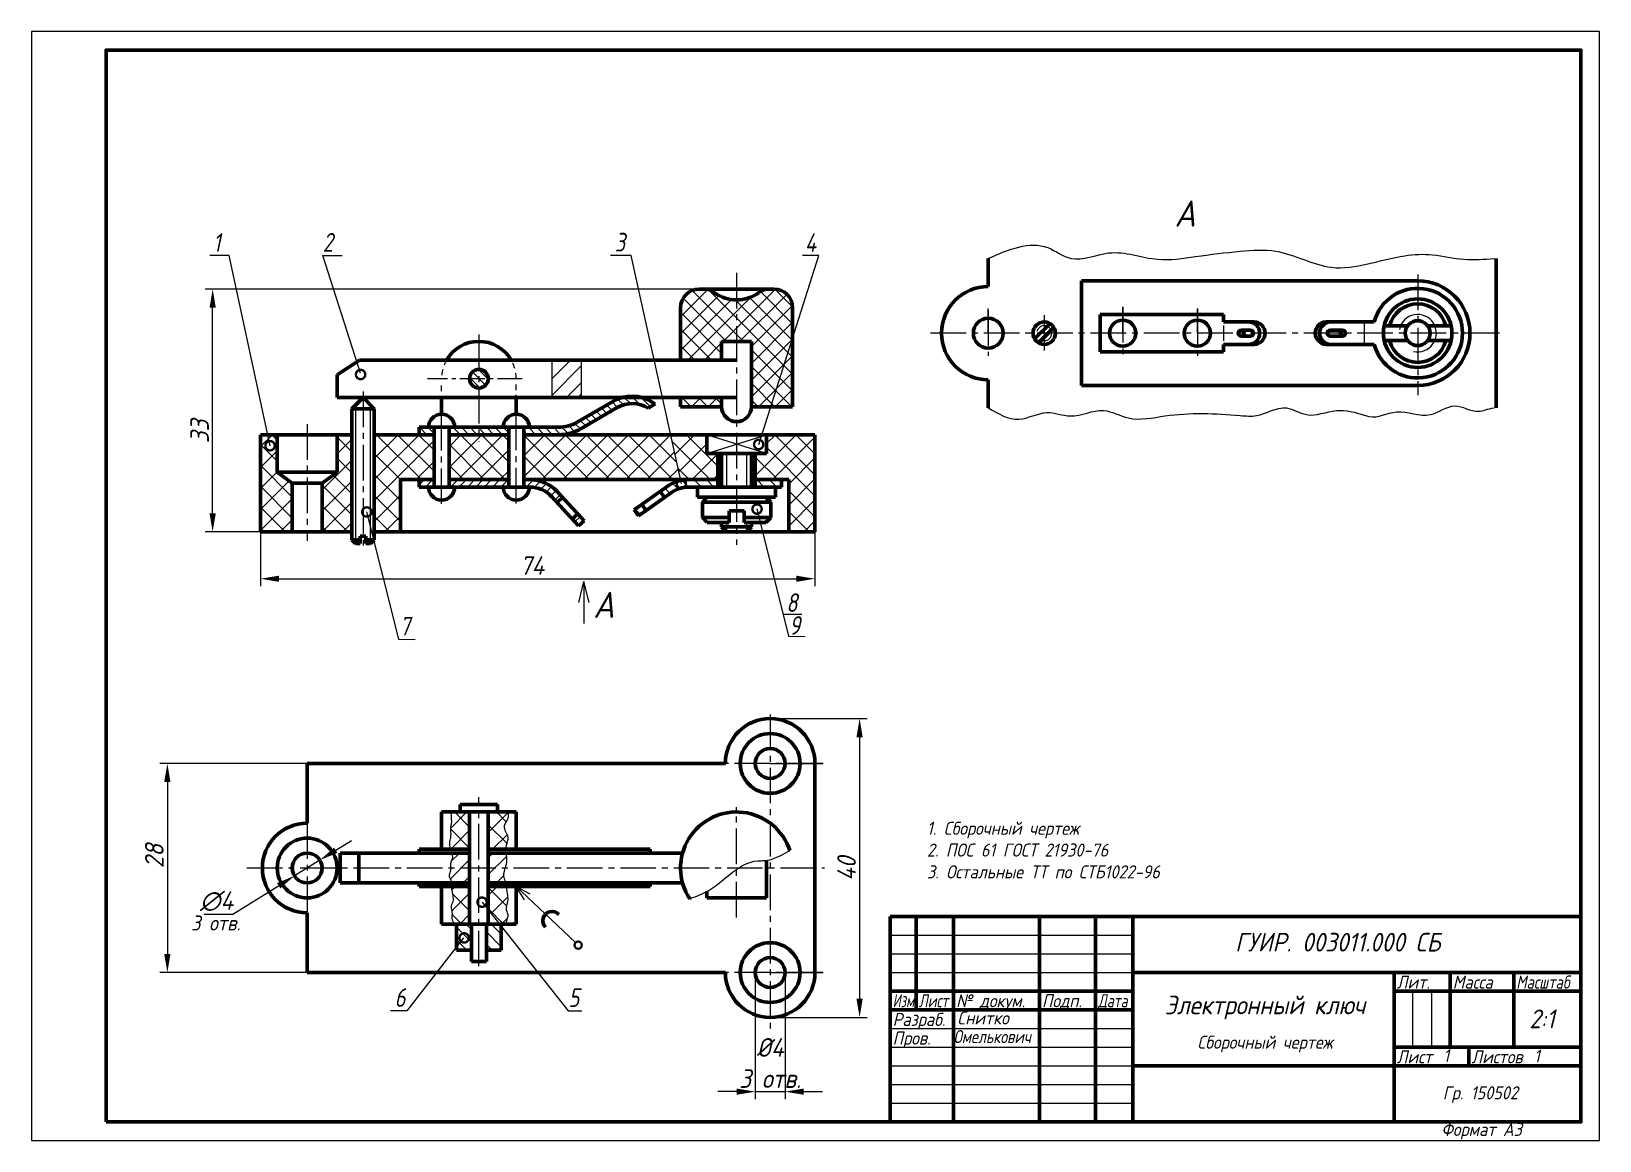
# Model space of a CAD drawing. Header units: millimetres. Extents: x 0 to 420, y 0 to 297.
import ezdxf
from ezdxf import colors
from ezdxf.entities.mleader import LeaderData, LeaderLine
from ezdxf.math import Vec2, Vec3

# ---------------------------------------------------------------- set-up
doc = ezdxf.new("R2010")
doc.units = ezdxf.units.MM
doc.header["$LTSCALE"] = 0.5
doc.linetypes.add('CENTER2', pattern=[28.575, 19.05, -3.175, 3.175, -3.175])
doc.linetypes.add('HIDDEN', pattern=[1.1, 0.6, -0.5])
doc.layers.get('0').update_dxf_attribs({"lineweight": 60})
doc.layers.get('Defpoints').update_dxf_attribs({"color": 5})
doc.layers.add('2-штриховка', color=7, linetype='Continuous', true_color=0x00c7c7)
doc.layers.add('4-текст', color=7, linetype='Continuous', true_color=0x00ad00)
doc.layers.add('3-размеры', color=6, linetype='Continuous')
doc.styles.get("Standard").update_dxf_attribs({"font": 'isocpeui.ttf', "width": 0.9})
doc.dimstyles.new('Standart 2 к1', dxfattribs={"dimtxt": 5, "dimasz": 5, "dimexe": 2, "dimexo": 0, "dimgap": 1, "dimtad": 1, "dimtoh": 1, "dimdec": 0, "dimlfac": 0.5, "dimtxsty": 'Standard', "dimcen": 2.5, "dimadec": 0, "dimazin": 0, "dimtfac": 1, "dimtdec": 0, "dimtmove": 0, "dimatfit": 3, "dimldrblk": 'DOTSMALL', "dimfxl": 1, "dimarcsym": 0})

# ---------------------------------------------------------------- blocks, each defined once
blk = doc.blocks.new('_DotSmall')
at = {"color": 0, "linetype": 'ByBlock', "const_width": 0.5}
blk.add_lwpolyline([(-0.0625, 0, 1), (0.0625, 0, 1)], format="xyb", close=True, dxfattribs=at)
blk = doc.blocks.new('_Open30')
at = {"color": 0, "linetype": 'ByBlock', "lineweight": -2}
for p, q in [((-1, 0.27), (0, 0)), ((0, 0), (-1, -0.27)), ((0, 0), (-1, 0))]:
    blk.add_line(p, q, dxfattribs=at)
blk = doc.blocks.new('*D21')
at = {"layer": '3-размеры', "color": 0, "lineweight": -2, "transparency": 16777216}
for p, q in [((61.36, 163), (61.36, 148.44)), ((209.86, 163), (209.86, 148.44)), ((66.36, 150.44), (204.86, 150.44))]:
    blk.add_line(p, q, dxfattribs=at)
at = {"layer": '3-размеры', "color": 0, "transparency": 16777216}
for points in [[(66.36, 151.27), (66.36, 149.61), (61.36, 150.44)], [(204.86, 151.27), (204.86, 149.61), (209.86, 150.44)]]:
    blk.add_solid(points, dxfattribs=at)
at = {"layer": 'Defpoints', "color": 0, "transparency": 16777216}
for p in [(61.36, 163), (209.86, 163), (209.86, 150.44)]:
    blk.add_point(p, dxfattribs=at)
at = {"layer": '3-размеры', "color": 0, "transparency": 16777216, "insert": (134.08, 153.97), "char_height": 5, "attachment_point": 5}
blk.add_mtext('74', dxfattribs=at)
blk = doc.blocks.new('*D22')
at = {"layer": '3-размеры', "color": 0, "lineweight": -2, "transparency": 16777216}
for p, q in [((178.86, 228), (46.55, 228)), ((48.55, 168), (48.55, 223)), ((61.36, 163), (46.55, 163))]:
    blk.add_line(p, q, dxfattribs=at)
at = {"layer": '3-размеры', "color": 0, "transparency": 16777216}
for points in [[(47.72, 223), (49.39, 223), (48.55, 228)], [(47.72, 168), (49.39, 168), (48.55, 163)]]:
    blk.add_solid(points, dxfattribs=at)
at = {"layer": 'Defpoints', "color": 0, "transparency": 16777216}
for p in [(48.55, 228), (178.86, 228), (61.36, 163)]:
    blk.add_point(p, dxfattribs=at)
at = {"layer": '3-размеры', "color": 0, "transparency": 16777216, "insert": (45.05, 189.87), "char_height": 5, "attachment_point": 5, "rotation": 90}
blk.add_mtext('33', dxfattribs=at)
blk = doc.blocks.new('*D23')
at = {"layer": '3-размеры', "color": 0, "lineweight": -2, "transparency": 16777216}
for p, q in [((73.86, 101), (34.42, 101)), ((36.42, 96), (36.42, 50)), ((73.86, 45), (34.42, 45))]:
    blk.add_line(p, q, dxfattribs=at)
at = {"layer": '3-размеры', "color": 0, "transparency": 16777216}
for points in [[(35.58, 96), (37.25, 96), (36.42, 101)], [(35.58, 50), (37.25, 50), (36.42, 45)]]:
    blk.add_solid(points, dxfattribs=at)
at = {"layer": 'Defpoints', "color": 0, "transparency": 16777216}
for p in [(73.86, 101), (36.42, 45), (73.86, 45)]:
    blk.add_point(p, dxfattribs=at)
at = {"layer": '3-размеры', "color": 0, "transparency": 16777216, "insert": (32.92, 76.19), "char_height": 5, "attachment_point": 5, "rotation": 90}
blk.add_mtext('28', dxfattribs=at)
blk = doc.blocks.new('*D25')
at = {"layer": '3-размеры', "color": 0, "lineweight": -2, "transparency": 16777216}
for p, q in [((193.86, 45), (193.86, 11.11)), ((201.86, 45), (201.86, 11.11)), ((188.86, 13.11), (183.86, 13.11)), ((193.86, 13.11), (201.86, 13.11)), ((206.86, 13.11), (211.86, 13.11))]:
    blk.add_line(p, q, dxfattribs=at)
at = {"layer": '3-размеры', "color": 0, "transparency": 16777216}
for points in [[(188.86, 13.94), (188.86, 12.28), (193.86, 13.11)], [(206.86, 13.94), (206.86, 12.28), (201.86, 13.11)]]:
    blk.add_solid(points, dxfattribs=at)
at = {"layer": 'Defpoints', "color": 0, "transparency": 16777216}
for p in [(193.86, 45), (201.86, 45), (201.86, 13.11)]:
    blk.add_point(p, dxfattribs=at)
at = {"layer": '3-размеры', "color": 0, "transparency": 16777216, "insert": (197.86, 20.78), "char_height": 5, "attachment_point": 5}
blk.add_mtext('%%C4 \\P3 отв.', dxfattribs=at)
blk = doc.blocks.new('*D28')
at = {"layer": '3-размеры', "color": 0, "lineweight": -2, "transparency": 16777216}
for p, q in [((197.86, 113), (223.81, 113)), ((221.81, 108), (221.81, 38)), ((197.86, 33), (223.81, 33))]:
    blk.add_line(p, q, dxfattribs=at)
at = {"layer": '3-размеры', "color": 0, "transparency": 16777216}
for points in [[(220.97, 108), (222.64, 108), (221.81, 113)], [(220.97, 38), (222.64, 38), (221.81, 33)]]:
    blk.add_solid(points, dxfattribs=at)
at = {"layer": 'Defpoints', "color": 0, "transparency": 16777216}
for p in [(197.86, 113), (197.86, 33), (221.81, 33)]:
    blk.add_point(p, dxfattribs=at)
at = {"layer": '3-размеры', "color": 0, "transparency": 16777216, "insert": (218.31, 72.81), "char_height": 5, "attachment_point": 5, "rotation": 90}
blk.add_mtext('40', dxfattribs=at)
blk = doc.blocks.new('*D29')
at = {"layer": '3-размеры', "color": 0, "lineweight": -2, "transparency": 16777216}
for p, q in [((81.51, 77.75), (85.76, 80.38)), ((77.26, 75.11), (70.46, 70.89)), ((53.92, 60.62), (66.22, 68.25)), ((46.3, 60.62), (53.92, 60.62))]:
    blk.add_line(p, q, dxfattribs=at)
at = {"layer": '3-размеры', "color": 0, "transparency": 16777216}
for points in [[(81.07, 78.45), (81.95, 77.04), (77.26, 75.11)], [(65.78, 68.96), (66.66, 67.55), (70.46, 70.89)]]:
    blk.add_solid(points, dxfattribs=at)
at = {"layer": 'Defpoints', "color": 0, "transparency": 16777216}
for p in [(77.26, 75.11), (70.46, 70.89)]:
    blk.add_point(p, dxfattribs=at)
at = {"layer": '3-размеры', "color": 0, "transparency": 16777216, "insert": (49.61, 64.12), "char_height": 5, "width": 6.6205, "attachment_point": 5}
blk.add_mtext('∅4', dxfattribs=at)

msp = doc.modelspace()

# ---------------------------------------------------------------- hatches: boundary and pattern name
at = {"lineweight": -3}
h = msp.add_hatch(dxfattribs=at)
h.set_pattern_fill('ANSI37', color=0, angle=90, style=0)
h.set_pattern_definition([(135, (-160.0386, -41.5106), (-2.245064, -2.245064), []), (225, (-160.0386, -41.5106), (2.245064, -2.245064), [])])
h.paths.add_polyline_path([(184.86, 214), (188.86, 214.01), (188.86, 225.12, -0.158783), (182.97, 227.04, 0.158783), (180.03, 228), (179.44, 228), (178.86, 228, 0.414214), (173.86, 223), (173.86, 209), (184.86, 209)])
h.paths.add_polyline_path([(192.86, 214.02), (192.86, 196.5), (198.1, 196.5), (203.86, 214.59), (203.86, 223, 0.414214), (198.86, 228), (197.7, 228, 0.158783), (194.75, 227.04, -0.158783), (188.86, 225.12), (188.86, 214.01)])
h.paths.add_polyline_path([(203.86, 214.59), (198.1, 196.5), (203.86, 196.5)], flags=17)
h.paths.add_polyline_path([(184.86, 196.5), (184.86, 199), (173.86, 199), (173.86, 196.5)])
h = msp.add_hatch(dxfattribs=at)
h.set_pattern_fill('ANSI31', color=0, scale=0.5, angle=90, style=0)
h.set_pattern_definition([(135, (-169.1377, -41.2414), (-1.122532, -1.122532), [])])
h.paths.add_polyline_path([(119.86, 204), (117.36, 204, 0.405163), (119.86, 201.58)])
h.paths.add_polyline_path([(119.86, 206.58, 0.414214), (117.36, 204.08, 0.00775), (117.36, 204), (119.86, 204)])
h.paths.add_polyline_path([(119.86, 206.58), (119.86, 204), (122.36, 204, 0.00775), (122.36, 204.08, 0.414214)])
h.paths.add_polyline_path([(122.36, 204), (119.86, 204), (119.86, 201.58, 0.405163)])
h = msp.add_hatch(dxfattribs=at)
h.set_pattern_fill('ANSI31', color=0, style=0)
h.set_pattern_definition([(45, (-160.0386, -41.5106), (-2.245064, 2.245064), [])])
h.paths.add_polyline_path([(147.36, 209), (139.36, 209), (139.36, 199), (147.36, 199)])
h = msp.add_hatch(dxfattribs=at)
h.set_pattern_fill('ANSI31', color=0, scale=0.5, angle=90, style=0)
h.set_pattern_definition([(135, (-160.0386, -41.1917), (-1.122532, -1.122532), [])])
h.paths.add_polyline_path([(131.86, 191), (131.86, 189), (141.17, 189, 0.132205), (147.19, 190.62), (156.9, 196.25, -0.280385), (165.22, 196.08), (167.06, 197.27), (166.29, 197.76, 0.077647), (163.46, 199), (158.37, 199, 0.067113), (155.9, 197.98), (146.19, 192.35, -0.132205), (141.17, 191)])
h.paths.add_polyline_path([(127.86, 189), (127.86, 191), (119.86, 191), (119.86, 189)])
h.paths.add_polyline_path([(111.86, 191), (111.86, 189), (119.86, 189), (119.86, 191)])
h.paths.add_polyline_path([(107.86, 189), (107.86, 191), (103.86, 191), (103.86, 189)])
h = msp.add_hatch(dxfattribs=at)
h.set_pattern_fill('ANSI37', color=0, scale=1.25, angle=90, style=0)
h.set_pattern_definition([(135, (-160.0386, -41.1917), (-2.80633, -2.80633), []), (225, (-160.0386, -41.1917), (2.80633, -2.80633), [])])
h.paths.add_polyline_path([(171.19, 189), (131.86, 189), (131.86, 177), (173.83, 177)])
h.paths.add_polyline_path([(209.86, 189), (196.86, 189), (196.86, 184), (193.86, 184), (193.86, 177), (202.86, 177), (202.86, 163), (209.86, 163)])
h.paths.add_polyline_path([(127.86, 189), (111.86, 189), (111.86, 177), (127.86, 177)])
h.paths.add_polyline_path([(85.81, 189), (81.86, 189), (81.86, 179), (77.86, 176), (77.86, 163), (85.81, 163)])
h.paths.add_polyline_path([(69.86, 176), (65.86, 179), (65.86, 189), (63.85, 189), (64.63, 185.59, -0.93561), (64.8, 184.99, -1.068822), (64.63, 185.59), (63.85, 189), (61.36, 189), (61.36, 163), (69.86, 163)])
h.paths.add_polyline_path([(91.85, 189), (91.85, 163), (98.86, 163), (98.86, 177), (107.86, 177), (107.86, 189)])
h = msp.add_hatch(dxfattribs=at)
h.set_pattern_fill('ANSI37', color=0, scale=4, angle=90, style=0)
h.set_pattern_definition([(135, (-160.0386, -41.1917), (-2.828427, -2.828427), []), (225, (-160.0386, -41.1917), (2.828427, -2.828427), [])])
h.paths.add_polyline_path([(180.86, 184), (180.86, 189), (171.19, 189), (173.83, 177), (176.26, 177), (183.86, 177), (183.86, 184)])
h = msp.add_hatch(dxfattribs=at)
h.set_pattern_fill('ANSI31', color=0, scale=0.5, style=0)
h.set_pattern_definition([(45, (-160.0386, -41.1917), (-1.122532, 1.122532), [])])
h.paths.add_polyline_path([(127.86, 175), (127.86, 177), (111.86, 177), (111.86, 175)])
h.paths.add_polyline_path([(107.86, 175), (107.86, 177), (103.86, 177), (103.86, 175)])
h.paths.add_polyline_path([(139.36, 172.41), (140.79, 170.86), (142.26, 172.21), (140.83, 173.76, 0.209882), (133.47, 177), (131.86, 177), (131.86, 175), (133.47, 175, -0.209882)])
h.paths.add_polyline_path([(146.32, 167.79), (145.85, 167.36), (144.89, 166.4), (146.54, 164.6), (148.01, 165.95)])
h = msp.add_hatch(dxfattribs=at)
h.set_pattern_fill('ANSI31', color=0, scale=0.75, angle=90, style=0)
h.set_pattern_definition([(135, (-160.0386, -41.1917), (-1.683798, -1.683798), [])])
h.paths.add_polyline_path([(176.05, 177, 0.054479), (173.89, 176.76), (174.01, 176.21, -1.075471), (174.1, 175.6, -0.929826), (174.01, 176.21), (173.89, 176.76, 0.1), (170.26, 175.16), (168.37, 173.82), (169.53, 172.19), (171.42, 173.52, -0.155325), (176.05, 175), (183.86, 175), (183.86, 177)])
h.paths.add_polyline_path([(200.86, 175), (200.86, 177), (193.86, 177), (193.86, 175)])
h.paths.add_polyline_path([(164.63, 168.72), (163.48, 170.35), (161.44, 168.9), (162.59, 167.27)])
h = msp.add_hatch(dxfattribs=at)
h.set_pattern_fill('ANSI37', color=0, scale=1.25, angle=90, style=0)
h.set_pattern_definition([(135, (-160.0386, -76.4363), (-2.80633, -2.80633), []), (225, (-160.0386, -76.4363), (2.80633, -2.80633), [])])
edge = h.paths.add_edge_path()
edge.add_spline(control_points=[(126.88, 78), (127.29, 79.75), (128.22, 81.49), (125.73, 84.04), (127.91, 86.03), (127.71, 87.4), (127.61, 88)], knot_values=[0.034459, 0.034459, 0.034459, 0.034459, 2.378832, 5.54111, 7.78659, 9.540425, 9.540425, 9.540425, 9.540425], degree=3, periodic=0)
edge.add_line((127.61, 88), (122.36, 88))
edge.add_line((122.36, 88), (122.36, 78))
edge.add_line((122.36, 78), (126.88, 78))
edge = h.paths.add_edge_path()
edge.add_spline(control_points=[(112.25, 88), (112.3, 87.93), (112.69, 85.02), (111.99, 83.66), (112.66, 81.56), (111.63, 79.55), (112.31, 78)], knot_values=[0.43237, 0.43237, 0.43237, 0.43237, 2.46282, 4.151375, 6.34017, 8.702828, 8.702828, 8.702828, 8.702828], degree=3, periodic=0)
edge.add_line((112.31, 78), (117.36, 78))
edge.add_line((117.36, 78), (117.36, 88))
edge.add_line((117.36, 88), (112.25, 88))
edge = h.paths.add_edge_path()
edge.add_line((117.36, 68), (112.41, 68))
edge.add_spline(control_points=[(112.41, 68), (112.59, 66.62), (113.33, 64.06), (112.03, 62.87), (112.9, 60.98), (112.44, 59.38), (113.02, 58.51), (112.94, 58.02), (112.93, 58)], knot_values=[0.716081, 0.716081, 0.716081, 0.716081, 2.517169, 4.222857, 6.374633, 7.647478, 9.054605, 9.1167, 9.1167, 9.1167, 9.1167], degree=3, periodic=0)
edge.add_line((112.93, 58), (117.36, 58))
edge.add_line((117.36, 58), (117.36, 68))
edge = h.paths.add_edge_path()
edge.add_spline(control_points=[(127.24, 58), (126.95, 58.28), (128.06, 60.3), (126.78, 61.88), (127.91, 64.35), (127.4, 66.07), (127.12, 68)], knot_values=[0, 0, 0, 0, 1.824475, 3.598202, 5.973479, 8.886643, 8.886643, 8.886643, 8.886643], degree=3, periodic=0)
edge.add_line((127.12, 68), (122.36, 68))
edge.add_line((122.36, 68), (122.36, 61.74))
edge.add_line((122.36, 61.74), (125.33, 58))
edge.add_line((125.33, 58), (127.24, 58))
h = msp.add_hatch(color=256)
h.paths.add_polyline_path([(122.36, 69), (122.36, 68), (165.72, 68), (165.72, 69)])
h.paths.add_polyline_path([(165.72, 77), (165.72, 78), (122.36, 78), (122.36, 77)])
h.paths.add_polyline_path([(103.86, 78), (103.86, 77), (117.36, 77), (117.36, 78)])
h.paths.add_polyline_path([(103.86, 69), (103.86, 68), (117.36, 68), (117.36, 69)])
h = msp.add_hatch(dxfattribs=at)
h.set_pattern_fill('ANSI31', color=0, style=0)
h.set_pattern_definition([(45, (-160.0386, -76.4363), (-2.245064, 2.245064), [])])
edge = h.paths.add_edge_path()
edge.add_spline(control_points=[(126.88, 73), (126.97, 73.3), (127.27, 74.35), (127.31, 75.69), (127.11, 76.71), (127.05, 77)], knot_values=[0, 0, 0, 0, 0.889745, 3.113462, 4.0085, 4.0085, 4.0085, 4.0085], degree=3, periodic=0)
edge.add_line((127.05, 77), (122.36, 77))
edge.add_line((122.36, 77), (122.36, 73))
edge.add_line((122.36, 73), (126.88, 73))
edge = h.paths.add_edge_path()
edge.add_line((122.36, 69), (127.18, 69))
edge.add_spline(control_points=[(127.18, 69), (126.91, 69.47), (126.16, 70.72), (126.62, 72.12), (126.88, 73)], knot_values=[4.0085, 4.0085, 4.0085, 4.0085, 5.583819, 8.216881, 8.216881, 8.216881, 8.216881], degree=3, periodic=0)
edge.add_line((126.88, 73), (122.36, 73))
edge.add_line((122.36, 73), (122.36, 69))
edge = h.paths.add_edge_path()
edge.add_line((117.36, 73), (117.36, 76.96))
edge.add_line((117.36, 76.96), (117.32, 77))
edge.add_line((117.32, 77), (112.64, 77))
edge.add_spline(control_points=[(112.64, 77), (112.67, 76.8), (112.91, 75.34), (112.11, 74.52), (112.32, 73.6), (112.32, 73)], knot_values=[0.446064, 0.446064, 0.446064, 0.446064, 2.109199, 3.28176, 5.090305, 5.090305, 5.090305, 5.090305], degree=3, periodic=0)
edge.add_line((112.32, 73), (117.36, 73))
edge = h.paths.add_edge_path()
edge.add_line((117.36, 69), (117.36, 73))
edge.add_line((117.36, 73), (112.32, 73))
edge.add_spline(control_points=[(112.32, 73), (112.32, 72.79), (112.27, 72.13), (111.48, 70.61), (112.51, 70.08), (112.39, 69), (112.4, 69)], knot_values=[5.090305, 5.090305, 5.090305, 5.090305, 5.72996, 7.00852, 9.521447, 9.927894, 9.927894, 9.927894, 9.927894], degree=3, periodic=0)
edge.add_line((112.4, 69), (117.36, 69))
h = msp.add_hatch(dxfattribs=at)
h.set_pattern_fill('ANSI31', color=0, scale=0.75, angle=90, style=0)
h.set_pattern_definition([(135, (-160.0386, -76.4363), (-1.683798, -1.683798), [])])
h.paths.add_polyline_path([(121.86, 51.01), (121.89, 51), (125.86, 51), (125.86, 57.33), (125.33, 58), (121.86, 58)])
h.paths.add_polyline_path([(117.86, 51), (117.86, 58), (113.86, 58), (113.86, 51.84), (115.64, 54.13, -0.05872), (115.61, 54.19, -1), (116.21, 54.38, -0.889074), (115.64, 54.13), (113.86, 51.84), (113.86, 51)])

# ---------------------------------------------------------------- linework, layer by layer
at = {"color": 0, "lineweight": 60}
for p, q in [((256.27, 236.19), (256.27, 228.69)), ((392.27, 216.2), (392.27, 236.2)), ((178.86, 228), (180.03, 228)), ((179.44, 228), (197.7, 228)), ((197.7, 228), (198.86, 228)), ((281.27, 216.2), (281.27, 230.2)), ((281.27, 230.2), (371.27, 230.2)), ((173.86, 209), (173.86, 223)), ((203.86, 196.5), (203.86, 223)), ((173.86, 222.36), (173.86, 222.36)), ((173.86, 209), (173.86, 219)), ((268.68, 214.69), (272.82, 218.77)), ((286.27, 216.2), (286.27, 221.2)), ((286.27, 221.2), (319.27, 221.2)), ((319.27, 221.2), (319.27, 219.2)), ((319.27, 219.2), (327.42, 219.2)), ((346.77, 219.2), (349.96, 219.2)), ((349.96, 219.2), (359.65, 219.2)), ((269.73, 213.63), (273.87, 217.71)), ((281.27, 202.2), (281.27, 216.2)), ((286.27, 211.2), (286.27, 216.2)), ((323.85, 214.9), (323.85, 214.9)), ((324, 217), (326.5, 217)), ((324, 215.4), (326.5, 215.4)), ((351.14, 217), (347.85, 217)), ((351.14, 215.4), (347.85, 215.4)), ((351.29, 214.9), (351.29, 214.9)), ((368.61, 218.2), (362.33, 218.2)), ((368.61, 214.2), (362.33, 214.2)), ((380.22, 218.2), (373.94, 218.2)), ((380.22, 214.2), (373.94, 214.2)), ((392.27, 216.2), (392.27, 196.19)), ((184.86, 209), (184.86, 214)), ((184.86, 214), (192.86, 214)), ((192.86, 214), (192.86, 196.5)), ((319.27, 211.2), (286.27, 211.2)), ((327.42, 213.2), (319.27, 213.2)), ((319.27, 213.2), (319.27, 211.2)), ((346.77, 213.2), (349.96, 213.2)), ((349.96, 213.2), (359.65, 213.2)), ((87.86, 209), (81.86, 205)), ((188.86, 209), (87.86, 209)), ((129.86, 209), (138.86, 209)), ((81.86, 199), (81.86, 205)), ((256.27, 203.69), (256.27, 196.19)), ((371.27, 202.2), (281.27, 202.2)), ((188.86, 199), (81.86, 199)), ((85.85, 195.98), (88.85, 198.98)), ((88.85, 198.98), (91.85, 195.98)), ((109.86, 194.5), (109.86, 199)), ((129.86, 198.5), (129.86, 199)), ((129.86, 198.5), (129.86, 199)), ((129.86, 194.5), (129.86, 198.82)), ((129.86, 198.82), (129.86, 194.5)), ((129.86, 194.5), (129.86, 198.82)), ((146.19, 192.35), (155.9, 197.98)), ((166.29, 197.76), (167.06, 197.27)), ((173.86, 196.5), (173.86, 199)), ((173.86, 199), (173.86, 196.5)), ((184.86, 199), (184.86, 196.5)), ((203.86, 199), (203.86, 196.5)), ((91.85, 195.98), (85.85, 195.98)), ((85.85, 195.98), (85.85, 160.88)), ((91.85, 160.88), (91.85, 195.98)), ((147.19, 190.62), (156.9, 196.25)), ((167.06, 197.27), (165.22, 196.08)), ((184.86, 196.5), (173.86, 196.5)), ((203.86, 196.5), (192.86, 196.5)), ((103.86, 189), (103.86, 191)), ((103.86, 191), (141.17, 191)), ((111.86, 191), (107.86, 191)), ((107.86, 191), (107.86, 175)), ((107.86, 190), (107.86, 175)), ((109.86, 191), (129.86, 191)), ((111.86, 175), (111.86, 191)), ((131.86, 191), (127.86, 191)), ((127.86, 191), (127.86, 175)), ((131.86, 175), (131.86, 191)), ((61.36, 163), (61.36, 189)), ((61.36, 189), (85.85, 189)), ((65.86, 179), (65.86, 189)), ((81.86, 189), (81.86, 179)), ((91.85, 189), (94.86, 189)), ((94.86, 189), (107.86, 189)), ((107.86, 185), (107.86, 175)), ((111.86, 189), (127.86, 189)), ((131.86, 189), (209.86, 189)), ((188.86, 189), (180.86, 189)), ((188.86, 189), (180.86, 189)), ((180.86, 189), (180.86, 184)), ((208.86, 189), (188.86, 189)), ((196.86, 184), (196.86, 189)), ((209.86, 163), (209.86, 189)), ((131.86, 177), (131.86, 183.29)), ((180.86, 184), (196.86, 184)), ((184.86, 184), (183.86, 184)), ((183.86, 184), (183.86, 175)), ((184.86, 175), (184.86, 184)), ((188.86, 184), (192.86, 184)), ((188.86, 184), (188.86, 184)), ((188.86, 184), (192.86, 184)), ((192.86, 184), (191.86, 184)), ((192.86, 184), (192.86, 175)), ((192.86, 184), (193.86, 184)), ((193.86, 184), (193.86, 175)), ((81.86, 179), (65.86, 179)), ((65.86, 179), (69.86, 176)), ((81.86, 179), (77.86, 176)), ((98.86, 177), (103.86, 177)), ((107.86, 177), (98.86, 177)), ((98.86, 163), (98.86, 177)), ((103.86, 177), (103.86, 176)), ((103.86, 177), (107.86, 177)), ((103.86, 177), (103.86, 175)), ((111.86, 177), (127.86, 177)), ((131.86, 177), (131.86, 175)), ((131.86, 177), (176.26, 177)), ((184.86, 177), (172.86, 177)), ((184.86, 177), (176.05, 177)), ((183.86, 177), (176.26, 177)), ((183.86, 177), (184.86, 177)), ((193.86, 177), (192.86, 177)), ((193.86, 177), (202.86, 177)), ((200.86, 175), (200.86, 177)), ((202.86, 177), (202.86, 163)), ((77.86, 176), (69.86, 176)), ((69.86, 176), (69.86, 163)), ((77.86, 163), (77.86, 176)), ((103.86, 175), (133.47, 175)), ((103.86, 175), (109.86, 175)), ((109.86, 175), (111.86, 175)), ((139.36, 172.41), (146.54, 164.6)), ((142.26, 172.21), (140.79, 170.86)), ((140.83, 173.76), (148.01, 165.95)), ((146.32, 167.79), (142.26, 172.21)), ((170.26, 175.16), (161.44, 168.9)), ((171.42, 173.52), (162.59, 167.27)), ((168.37, 173.82), (169.53, 172.19)), ((184.86, 175), (176.05, 175)), ((178.44, 172.32), (178.44, 174.99)), ((178.44, 174.99), (188.86, 174.99)), ((178.44, 172.32), (188.86, 172.32)), ((179.7, 170.99), (181.03, 172.32)), ((188.86, 172.32), (181.03, 172.32)), ((184.86, 174.99), (184.86, 175)), ((199.27, 174.99), (188.86, 174.99)), ((199.27, 172.32), (188.86, 172.32)), ((196.7, 172.32), (188.86, 172.32)), ((192.86, 175), (200.86, 175)), ((192.86, 175), (192.86, 174.99)), ((198.03, 170.99), (196.7, 172.32)), ((199.27, 172.32), (199.27, 174.99)), ((161.44, 168.9), (163.48, 170.35)), ((161.44, 168.9), (162.59, 167.27)), ((162.59, 167.27), (164.63, 168.72)), ((163.48, 170.35), (164.63, 168.72)), ((164.63, 168.72), (169.53, 172.19)), ((179.7, 166.82), (179.7, 170.99)), ((179.7, 170.99), (198.03, 170.99)), ((186.86, 168.66), (190.86, 168.66)), ((186.86, 168.66), (186.86, 165.49)), ((190.86, 168.66), (190.86, 165.49)), ((198.03, 170.99), (198.03, 166.82)), ((146.32, 167.79), (144.85, 166.44)), ((146.54, 164.6), (144.85, 166.44)), ((144.89, 166.4), (145.85, 167.36)), ((148.01, 165.95), (146.32, 167.79)), ((148.01, 165.95), (146.32, 167.79)), ((148.01, 165.95), (146.54, 164.6)), ((181.03, 165.49), (179.7, 166.82)), ((179.7, 166.82), (186.86, 166.82)), ((186.86, 165.49), (181.03, 165.49)), ((184.86, 164.33), (184.86, 165.49)), ((192.86, 164.33), (184.86, 164.33)), ((184.86, 164.33), (186.2, 163)), ((190.86, 166.82), (198.03, 166.82)), ((196.7, 165.49), (190.86, 165.49)), ((192.86, 164.33), (191.53, 163)), ((192.86, 165.49), (192.86, 164.33)), ((196.7, 165.49), (198.03, 166.82)), ((61.36, 163), (85.85, 163)), ((68.23, 163), (75.23, 163)), ((85.85, 163), (68.23, 163)), ((77.86, 163), (73.86, 163)), ((73.86, 163), (85.85, 163)), ((86.85, 159.88), (85.85, 160.88)), ((85.85, 160.88), (88.1, 160.88)), ((86.85, 159.88), (88.1, 159.88)), ((86.85, 159.88), (88.1, 159.88)), ((89.6, 161.88), (88.1, 161.88)), ((88.1, 161.88), (88.1, 159.88)), ((89.6, 159.88), (89.6, 161.88)), ((89.6, 160.88), (91.85, 160.88)), ((89.6, 159.88), (90.85, 159.88)), ((89.6, 159.88), (90.85, 159.88)), ((90.85, 159.88), (91.85, 160.88)), ((94.86, 163), (91.85, 163)), ((91.85, 163), (209.86, 163)), ((94.86, 163), (101.86, 163)), ((185.86, 101), (73.86, 101)), ((73.86, 85), (73.86, 101)), ((209.86, 45), (209.86, 101)), ((210.36, 101), (210.36, 101)), ((210.36, 101), (210.36, 101)), ((210.36, 101), (210.36, 101)), ((210.36, 101), (210.36, 101)), ((210.36, 101), (210.36, 101)), ((210.36, 101), (210.36, 101)), ((210.36, 101), (210.36, 101)), ((210.36, 101), (210.36, 101)), ((210.36, 101), (210.36, 101)), ((124.86, 90), (114.86, 90)), ((114.86, 90), (114.86, 88)), ((124.86, 88), (124.86, 90)), ((119.86, 88), (109.86, 88)), ((109.86, 88), (109.86, 78)), ((114.86, 88), (119.86, 88)), ((119.86, 88), (117.36, 88)), ((117.36, 88), (117.36, 58)), ((122.36, 88), (119.86, 88)), ((119.86, 88), (124.86, 88)), ((119.86, 88), (124.86, 88)), ((119.86, 88), (129.86, 88)), ((122.36, 73), (122.36, 88)), ((129.86, 88), (129.86, 78)), ((117.36, 78), (117.36, 82.23)), ((117.36, 82.23), (117.36, 62.95)), ((122.36, 78), (122.36, 81.58)), ((122.36, 81.58), (122.36, 62.13)), ((117.36, 77), (82.72, 77)), ((82.72, 77), (82.72, 69)), ((87.72, 69), (87.72, 77)), ((103.86, 77), (103.86, 78)), ((103.86, 78), (117.36, 78)), ((122.36, 78), (165.72, 78)), ((174.41, 77), (122.36, 77)), ((165.72, 78), (165.72, 77)), ((122.36, 58), (122.36, 73)), ((196.86, 65), (196.86, 75.04)), ((82.72, 69), (117.36, 69)), ((103.86, 69), (103.86, 68)), ((103.86, 69), (103.86, 68)), ((103.86, 68), (117.36, 68)), ((109.86, 58), (109.86, 68)), ((122.36, 69), (174.41, 69)), ((122.36, 68), (165.72, 68)), ((129.86, 58), (129.86, 68)), ((165.72, 68), (165.72, 69)), ((165.72, 69), (165.72, 68)), ((176.45, 64.82), (176.32, 64.77)), ((180.86, 66.72), (180.86, 65)), ((180.86, 65), (196.86, 65)), ((73.86, 61), (73.86, 45)), ((415, 60), (230, 60)), ((230, 5), (230, 60)), ((237, 60), (237, 35)), ((247, 5), (247, 60)), ((270, 60), (270, 5)), ((285, 5), (285, 60)), ((295, 60), (295, 5)), ((119.86, 58), (109.86, 58)), ((113.86, 51), (113.86, 58)), ((113.86, 58), (119.86, 58)), ((117.36, 58), (122.36, 58)), ((117.86, 48), (117.86, 58)), ((119.86, 58), (121.86, 58)), ((119.86, 58), (125.86, 58)), ((119.86, 58), (129.86, 58)), ((121.86, 58), (121.86, 48)), ((125.86, 58), (125.86, 51)), ((117.86, 51), (113.86, 51)), ((125.86, 51), (121.86, 51)), ((121.86, 48), (117.86, 48)), ((185.86, 45), (73.86, 45)), ((210.36, 45), (210.36, 45)), ((210.36, 45), (210.36, 45)), ((210.36, 45), (210.36, 45)), ((210.36, 45), (210.36, 45)), ((210.36, 45), (210.36, 45)), ((210.36, 45), (210.36, 45)), ((210.36, 45), (210.36, 45)), ((210.36, 45), (210.36, 45)), ((210.36, 45), (210.36, 45)), ((295, 45), (415, 45)), ((365, 5), (365, 45)), ((380, 45), (380, 25)), ((397, 25), (397, 45)), ((230, 40), (295, 40)), ((365, 40), (415, 40)), ((230, 35), (295, 35)), ((365, 25), (415, 25)), ((385, 20), (385, 25)), ((295, 20), (415, 20))]:
    msp.add_line(p, q, dxfattribs=at)
at = {"color": 0, "linetype": 'CENTER2', "lineweight": -3}
for p, q in [((188.86, 232.36), (188.86, 159.49)), ((371.27, 231.91), (371.27, 199.56)), ((292.27, 223.24), (292.27, 209.47)), ((312.27, 216.2), (312.27, 222.79)), ((312.27, 222.79), (312.27, 208.79)), ((256.27, 222.29), (256.27, 210.11)), ((271.27, 221.05), (271.27, 211.35)), ((119.86, 215.8), (119.86, 187.12)), ((393.19, 216.2), (240.82, 216.2)), ((88.86, 200.59), (88.86, 159.36)), ((109.86, 170.46), (109.86, 195.77)), ((129.86, 170.58), (129.86, 195.66)), ((73.86, 191.84), (73.86, 160.6)), ((197.86, 114.13), (197.86, 29.5)), ((212.09, 101), (185.36, 101)), ((119.86, 46.68), (119.86, 91.99)), ((188.86, 59.77), (188.86, 89.3)), ((73.86, 85), (73.86, 60.5)), ((57.72, 73), (212.43, 73)), ((212.09, 45), (185.36, 45))]:
    msp.add_line(p, q, dxfattribs=at)
at = {"color": 0, "lineweight": -3}
for p, q in [((256.27, 216.2), (256.27, 222.79)), ((292.27, 216.2), (292.27, 223.24)), ((356.92, 218.74), (356.92, 213.65)), ((319.27, 218.21), (319.27, 214.1)), ((139.36, 209), (139.36, 199)), ((147.36, 199), (147.36, 209)), ((146.38, 199), (147.36, 199.98)), ((86.85, 196.98), (86.85, 160.88)), ((90.85, 160.88), (90.85, 196.98)), ((180.86, 184), (196.86, 189)), ((196.86, 184), (180.86, 189)), ((186.2, 184), (186.2, 174.99)), ((191.53, 184), (191.53, 174.99)), ((186.2, 165.49), (186.2, 163)), ((191.53, 165.49), (191.53, 163)), ((146.6, 144.07), (148, 149.67)), ((148, 149.67), (148, 138.47)), ((148, 149.67), (148, 144.07)), ((149.4, 144.07), (148, 149.67)), ((230, 55), (295, 55)), ((230, 50), (295, 50)), ((230, 45), (295, 45)), ((370, 25), (370, 40)), ((375, 40), (375, 25)), ((230, 30), (295, 30)), ((230, 25), (295, 25)), ((230, 20), (295, 20)), ((230, 15), (295, 15)), ((230, 10), (295, 10))]:
    msp.add_line(p, q, dxfattribs=at)
at = {"color": 0, "linetype": 'CENTER2', "lineweight": -3, "ltscale": 0.7}
msp.add_line((131.46, 204), (106.12, 204), dxfattribs=at)
at = {"color": 0, "linetype": 'HIDDEN', "lineweight": -3, "ltscale": 5}
for p, q in [((109.86, 197.95), (109.86, 202.88)), ((129.86, 198.22), (129.86, 203.22))]:
    msp.add_line(p, q, dxfattribs=at)
at = {"color": 0, "lineweight": 25}
for p, q in [((197.86, 101), (212.09, 101)), ((197.86, 45), (212.09, 45))]:
    msp.add_line(p, q, dxfattribs=at)
at = {"color": 0}
msp.add_line((365, 45), (365, 40), dxfattribs=at)
at = {"lineweight": 60}
msp.add_lwpolyline([(20, 5), (415, 5), (415, 292), (20, 292)], close=True, dxfattribs=at)
at = {"color": 0, "lineweight": -3}
for points in [[(63.92, 186.06), (52.96, 237), (47.78, 237)], [(88.17, 205.45), (78.02, 237), (83.2, 237)], [(174.07, 175.91), (160.61, 237), (155.12, 237)], [(194.78, 186.4), (210.9, 237), (206.49, 237)], [(89.78, 168.34), (98.3, 134.25), (102.75, 134.19)], [(194.3, 169.13), (202.81, 135.03), (207.26, 134.98)], [(120.69, 63.85), (143.77, 34.74), (147.45, 34.74)], [(115.77, 54.29), (100.53, 34.74), (96.21, 34.74)]]:
    msp.add_lwpolyline(points, dxfattribs=at)
at = {"color": 0, "lineweight": 60}
for centre, radius in [((371.27, 216.2), 9.17), ((256.27, 216.2), 4), ((271.27, 216.2), 3), ((292.27, 216.2), 3.5), ((312.27, 216.2), 3.5), ((371.27, 216.2), 3.33), ((119.86, 204), 2.5), ((197.86, 101), 8), ((197.86, 101), 4), ((73.86, 73), 8), ((73.86, 73), 4), ((197.86, 45), 8), ((197.86, 45), 4)]:
    msp.add_circle(centre, radius, dxfattribs=at)
at = {"color": 0, "lineweight": 40}
msp.add_circle((146.44, 52.34), 1, dxfattribs=at)
at = {"color": 0, "lineweight": 60}
for centre, radius, start, end in [((178.86, 223), 5, 90, 180), ((180.03, 223), 5, 53.9109, 90), ((188.86, 235.12), 10, 233.9109, 306.0891), ((197.7, 223), 5, 90, 126.0891), ((198.86, 223), 5, 0, 90), ((256.27, 216.19), 12.5, 90, 270), ((371.27, 216.2), 12, 194.4775, 165.5225), ((371.27, 216.2), 14, 270, 90), ((371.27, 216.2), 7.83, 14.793, 165.207), ((325.95, 216.2), 3, 270, 90), ((327.42, 216.2), 3, 270, 90), ((346.85, 216.2), 3, 91.6451, 268.3549), ((348.01, 216.2), 3, 91.6451, 268.3549), ((324, 216.2), 0.8, 90, 270), ((325.47, 216.2), 0.8, 90, 270), ((326.5, 216.2), 0.8, 270, 90), ((347.85, 216.2), 0.8, 90, 270), ((349.99, 216.2), 0.8, 270, 90), ((351.14, 216.2), 0.8, 270, 90), ((371.27, 216.2), 7.83, 194.793, 345.207), ((119.86, 204), 10, 30, 150), ((160.92, 189.33), 10, 57.4737, 120.1245), ((109.86, 191), 3.5, 360, 180), ((129.86, 191), 3.5, 360, 180), ((160.92, 189.33), 8, 57.4737, 120.1245), ((188.86, 196.5), 4, 180, 0), ((141.17, 201), 10, 270, 300.1245), ((141.17, 201), 12, 270, 300.1245), ((133.47, 167), 10, 42.5868, 90), ((176.05, 167), 10, 90, 125.3158), ((109.86, 175), 3.5, 180, 0), ((129.86, 175), 3.5, 180, 0), ((133.47, 167), 8, 42.5868, 90), ((176.05, 167), 8, 90, 125.3158), ((197.86, 101), 12, 0, 180), ((73.86, 73), 12, 90, 270), ((188.86, 73), 15, 18.1518, 213.2895), ((197.86, 45), 12, 180, 0)]:
    msp.add_arc(centre, radius, start, end, dxfattribs=at)
at = {"color": 0, "lineweight": -3}
for centre, radius, start, end in [((271.27, 216.2), 3, 34.7392, 282.8207), ((371.27, 216.2), 5, 256.9745, 168.5103), ((271.27, 216.2), 2.01, 259.033, 168.4992)]:
    msp.add_arc(centre, radius, start, end, dxfattribs=at)
at = {"color": 0, "linetype": 'HIDDEN', "lineweight": -3, "ltscale": 5}
for start, end in [(150, 180), (0, 30)]:
    msp.add_arc((119.86, 204), 10, start, end, dxfattribs=at)
at = {"color": 0}
msp.add_arc((139.46, 58.85), 2.5, 43.7638, 223.9716, dxfattribs=at)
at = {"color": 0, "lineweight": -3}
for points in [[(256.27, 236.19), (272.2, 239.09), (278.43, 236.22), (288.5, 237.66), (301.68, 235.98), (311.74, 236.7), (323.77, 238.14), (333.31, 238.14), (348.17, 233.83), (367.82, 236.94), (375.25, 237.18), (383.64, 235.98), (391.77, 236.2)], [(127.05, 77), (127.21, 76.12), (127.12, 73.9), (126.52, 70.43), (127.18, 69)], [(176.45, 64.82), (181.5, 67.08), (194.54, 74.92), (196.33, 74.99), (203.18, 77.71)]]:
    msp.add_spline(points, degree=3, dxfattribs=at)
for points, knots in [([(256.27, 196.19), (258.98, 194.58), (264.08, 191.55), (271.51, 196.11), (279.12, 192.78), (286.55, 196.98), (294.62, 192.2), (307.13, 195.19), (318.45, 194.62), (329.42, 193.64), (335.3, 197.76), (342.17, 192.98), (349.35, 196.44), (354.99, 194.9), (360.2, 193.14), (366.09, 196.71), (374.13, 192.5), (380.98, 198.38), (386.72, 194.3), (390.01, 195.94), (391.77, 196.19)], [0, 0, 0, 0, 8.753373, 16.464119, 22.778625, 31.822235, 38.716019, 48.553812, 68.733604, 73.022805, 81.314486, 86.962014, 95.070209, 102.674891, 103.975074, 111.403635, 120.540364, 127.497714, 133.959942, 137.803314, 137.803314, 137.803314, 137.803314]), ([(112.25, 88), (112.3, 87.93), (112.69, 85.02), (111.99, 83.66), (112.66, 81.56), (111.63, 79.55), (112.31, 78)], [0.43237, 0.43237, 0.43237, 0.43237, 2.46282, 4.151375, 6.34017, 8.702828, 8.702828, 8.702828, 8.702828]), ([(127.61, 88), (127.71, 87.4), (127.91, 86.03), (125.73, 84.04), (128.22, 81.49), (127.29, 79.75), (126.88, 78)], [0.034459, 0.034459, 0.034459, 0.034459, 1.788295, 4.033774, 7.196052, 9.540425, 9.540425, 9.540425, 9.540425]), ([(112.64, 77), (112.67, 76.8), (112.91, 75.34), (112, 74.41), (112.59, 72.76), (111.48, 70.61), (112.51, 70.08), (112.39, 69), (112.4, 69)], [0.446064, 0.446064, 0.446064, 0.446064, 2.109199, 3.28176, 5.72996, 7.00852, 9.521447, 9.927894, 9.927894, 9.927894, 9.927894]), ([(112.41, 68), (112.59, 66.62), (113.33, 64.06), (112.03, 62.87), (112.9, 60.98), (112.44, 59.38), (113.02, 58.51), (112.94, 58.02), (112.93, 58)], [0.716081, 0.716081, 0.716081, 0.716081, 2.517169, 4.222857, 6.374633, 7.647478, 9.054605, 9.1167, 9.1167, 9.1167, 9.1167]), ([(127.12, 68), (127.4, 66.07), (127.91, 64.35), (126.78, 61.88), (128.06, 60.3), (126.95, 58.28), (127.24, 58)], [0, 0, 0, 0, 2.913164, 5.288441, 7.062168, 8.886643, 8.886643, 8.886643, 8.886643])]:
    msp.add_open_spline(points, degree=3, knots=knots, dxfattribs=at)
at = {"layer": '2-штриховка', "color": 0}
msp.add_line((113.94, 45), (113.93, 45), dxfattribs=at)
at = {"layer": '3-размеры', "color": 0}
msp.add_line((201.31, 141), (206.3, 141), dxfattribs=at)
at = {"layer": 'Defpoints'}
msp.add_lwpolyline([(0, 0), (420, 0), (420, 297), (0, 297)], close=True, dxfattribs=at)

# ---------------------------------------------------------------- block references
at = {"color": 0}
for p, xscale, yscale, zscale, rotation in [((88.17, 205.13), 5.000000000000004, 5.000000000000004, 5.000000000000004, 311.4910735872611), ((63.92, 186.06), 4.999999999999995, 4.999999999999995, 4.999999999999995, 290.4096593688304), ((115.91, 54.29), 5.000000000000002, 5.000000000000002, 5.000000000000002, 17.59900175658209)]:
    msp.add_blockref('_DotSmall', p, dxfattribs=dict(at, xscale=xscale, yscale=yscale, zscale=zscale, rotation=rotation))
at = {"color": 0, "lineweight": 60}
for p, xscale, yscale, zscale, rotation in [((194.78, 186.4), 4.999999999999996, 4.999999999999996, 4.999999999999996, 259.0725696079405), ((89.83, 168.32), 4.999999999999996, 4.999999999999996, 4.999999999999996, 259.0725696079405), ((194.34, 169.1), 4.999999999999996, 4.999999999999996, 4.999999999999996, 259.0725696079405), ((120.69, 63.85), 5.000000000000002, 5.000000000000002, 5.000000000000002, 17.59900175658209)]:
    msp.add_blockref('_DotSmall', p, dxfattribs=dict(at, xscale=xscale, yscale=yscale, zscale=zscale, rotation=rotation))
at = {"color": 0, "lineweight": -3, "xscale": 5, "yscale": 5, "zscale": 5, "rotation": 274.1011286683951}
msp.add_blockref('_DotSmall', (174.07, 175.91), dxfattribs=at)

# ---------------------------------------------------------------- texts
at = {"color": 0, "lineweight": -3}
for s, height, width, p in [('A', 7, 0.9, (306.15, 244.72)), ('1', 5, 0.8, (48.68, 237.96)), ('2', 5, 0.8, (78.03, 238.01)), ('3', 5, 0.8, (156.21, 238.05)), ('4', 5, 0.8, (207.17, 237.92)), ('А', 7, 0.9, (150.47, 139.95)), ('8', 5, 0.8, (202.17, 141.55)), ('7', 5, 0.8, (98.64, 135.24)), ('9', 5, 0.8, (202.96, 135.43)), ('6', 5, 0.8, (97.28, 35.82)), ('5', 5, 0.8, (143.84, 35.8)), ('Формат А3', 3.5, 0.9, (377.6, 1.25))]:
    msp.add_text(s, height=height, dxfattribs=dict(at, width=width)).set_placement(p)
at = {"layer": '3-размеры', "color": 0, "insert": (42.77, 60.27), "char_height": 4, "attachment_point": 1}
msp.add_mtext_dynamic_manual_height_columns('3 отв.', width=17.6972, gutter_width=25, heights=[0], dxfattribs=at)
at = {"layer": '4-текст', "color": 0, "lineweight": -3}
for s, height, width, p in [('ГУИР. 003011.000 СБ', 5, 0.9, (322.38, 50.63)), ('Лит.', 3.5, 0.9, (365.67, 40.7)), ('Масса', 3.5, 0.9, (380.67, 40.7)), ('Масштаб', 3.5, 0.8, (397.67, 40.7)), ('Изм.', 3.5, 0.7, (230.67, 35.7)), ('Лист', 3.5, 0.75, (237.67, 35.7)), ('№ докум.', 3.5, 0.9, (247.67, 35.7)), ('Подп.', 3.5, 0.9, (270.67, 35.7)), ('Дата', 3.5, 0.75, (285.67, 35.7)), ('Электронный ключ', 5, 0.9, (303.53, 33.82)), ('Разраб.', 3.5, 0.9, (230.67, 30.7)), ('2:1', 5, 0.9, (401.19, 30.11)), ('Омелькович', 3.5, 0.8, (247, 26.1)), ('Пров.', 3.5, 0.9, (230.67, 25.7)), ('Сборочный чертеж', 3.5, 0.9, (312.28, 24.6)), ('Лист', 3.5, 0.9, (365.67, 20.7)), ('1', 3.5, 0.9, (378.14, 21)), ('Листов', 3.5, 0.9, (385.67, 20.7)), ('1', 3.5, 0.9, (402.42, 20.9)), ('Гр. 150502', 3.5, 0.9, (378, 11.05))]:
    msp.add_text(s, height=height, dxfattribs=dict(at, width=width)).set_placement(p)
at = {"layer": '4-текст', "color": 0, "char_height": 3.5, "attachment_point": 1}
for s, insert, width in [(' 1. Сборочный чертеж\\P 2. ПОС 61 ГОСТ 21930-76\\P 3. Остальные ТТ по СТБ1022-96', (237.84, 85.38), 71.2346), ('Снитко', (248, 34.6), 16.1065)]:
    msp.add_mtext(s, dxfattribs=dict(at, insert=insert, width=width))

# ---------------------------------------------------------------- dimensions: what is measured, and where the dimension line sits
at = {"layer": '3-размеры', "color": 0}
for base, p1, p2, picture, middle in [((48.55341863, 228), (61.36232241, 163), (178.86232241, 228), '*D22', (48.55341863, 189.87466239)), ((221.81, 33), (197.86, 113), (197.86, 33), '*D28', (221.81, 72.81)), ((36.42, 45), (73.86, 101), (73.86, 45), '*D23', (36.42, 76.19))]:
    dim = msp.add_linear_dim(base=base, p1=p1, p2=p2, angle=90, dimstyle='Standart 2 к1', dxfattribs=at)
    dim.commit()
    dim.dimension.update_dxf_attribs({"geometry": picture, "text_midpoint": middle, "dimtype": 160})
dim = msp.add_linear_dim(base=(209.86, 150.44), p1=(61.36, 163), p2=(209.86, 163), dimstyle='Standart 2 к1', dxfattribs=at)
dim.commit()
dim.dimension.update_dxf_attribs({"geometry": '*D21', "text_midpoint": (134.08, 150.44), "dimtype": 160})
dim = msp.add_diameter_dim_2p(p1=(77.26, 75.11), p2=(70.46, 70.89), dimstyle='Standart 2 к1', dxfattribs=at)
dim.commit()
dim.dimension.update_dxf_attribs({"geometry": '*D29', "text_midpoint": (49.61, 60.62), "dimtype": 163})
dim = msp.add_linear_dim(base=(201.86, 13.11), p1=(193.86, 45), p2=(201.86, 45), text='%%C4 \\P3 отв.', dimstyle='Standart 2 к1', dxfattribs=at)
dim.commit()
dim.dimension.update_dxf_attribs({"geometry": '*D25', "text_midpoint": (197.86, 13.11), "dimtype": 160})

# ---------------------------------------------------------------- leaders
ml = msp.add_multileader_mtext('Standard', dxfattribs=at)
ml.set_content('')
ml.set_leader_properties()
ml.set_arrow_properties(name='OPEN30')
ml.build(insert=Vec2(0, 0))
ml.multileader.update_dxf_attribs({"has_dogleg": 0, "text_right_attachment_type": 6, "dogleg_length": 0.36})
ctx = ml.context
ctx.base_point, ctx.landing_gap_size, ctx.plane_origin = Vec3(145.74, 55.05), 0, Vec3(117.86, 51)
ctx.right_attachment = 6
notes = []
notes.append((ctx, [(1, (1, 1, 0), (145.38, 53.05), (1, 0), 0.36, [(0, [(129.86, 68)], 0, [])])]))
ctx.mtext.insert, ctx.mtext.flow_direction = Vec3(145.74, 57.05), 5
for ctx, leaders in notes:
    for number, flags, end, landing, length, lines in leaders:
        leader = LeaderData()
        leader.index, (leader.has_last_leader_line, leader.has_dogleg_vector, leader.attachment_direction) = number, flags
        leader.last_leader_point, leader.dogleg_vector, leader.dogleg_length = Vec3(end), Vec3(landing), length
        for number, points, colour, breaks in lines:
            line = LeaderLine()
            line.index, line.vertices, line.color, line.breaks = number, Vec3.list(points), colors.encode_raw_color(colour), breaks
            leader.lines.append(line)
        ctx.leaders.append(leader)

doc.saveas('drawing.dxf')
